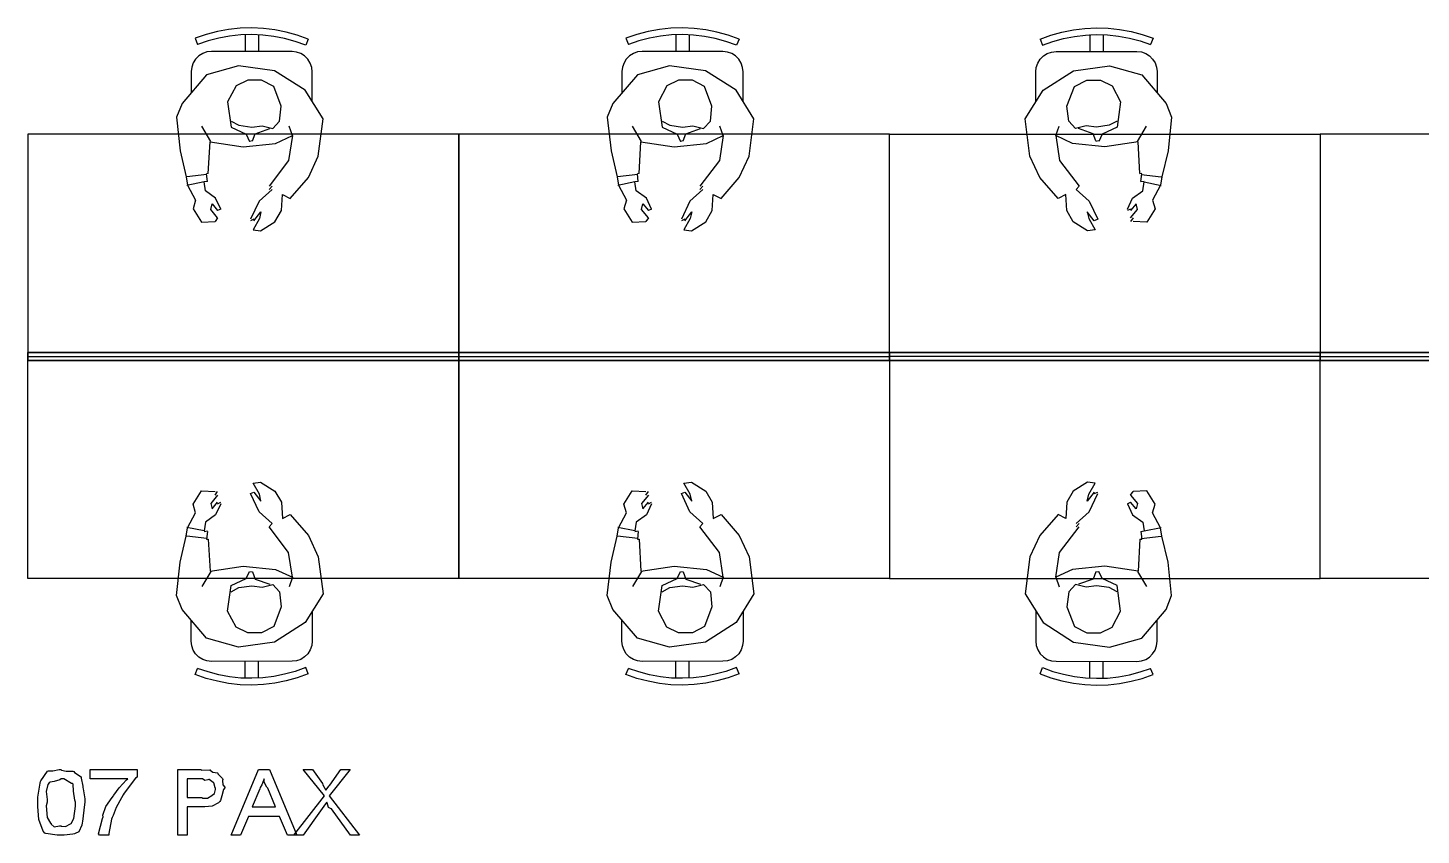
# Model space of a CAD drawing. Extents: x 0 to 23.4, y 0 to 16.5.
# Drawn here: x 16.299 to 17.657, y 10.216 to 11.003 of the extents above; entities that cross this region are included whole.
import ezdxf

# ---------------------------------------------------------------- set-up
doc = ezdxf.new("R2010")
doc.units = 0
doc.layers.get('0').update_dxf_attribs({"linetype": 'CONTINUOUS'})

msp = doc.modelspace()

# ---------------------------------------------------------------- linework, layer by layer
at = {"color": 0}
for points in [[(16.5722, 10.9923), (16.5615, 10.9962), (16.5507, 10.9992), (16.5396, 11.0015), (16.5285, 11.0028), (16.5171, 11.0033), (16.5058, 11.003), (16.4946, 11.0017), (16.4836, 10.9997), (16.4726, 10.9968), (16.4619, 10.9931)], [(16.9921, 10.9923), (16.9814, 10.9962), (16.9706, 10.9992), (16.9596, 11.0015), (16.9483, 11.0028), (16.9371, 11.0033), (16.9258, 11.003), (16.9146, 11.0017), (16.9035, 10.9997), (16.8926, 10.9968), (16.8819, 10.9931)], [(17.2856, 10.9923), (17.2961, 10.9962), (17.3069, 10.9992), (17.3181, 11.0015), (17.3293, 11.0028), (17.3406, 11.0033), (17.3518, 11.003), (17.3631, 11.0017), (17.3742, 10.9997), (17.385, 10.9968), (17.3957, 10.9931)], [(16.4619, 10.9931), (16.4644, 10.987)], [(16.5697, 10.9863), (16.5596, 10.99), (16.5492, 10.9928), (16.5386, 10.995), (16.5279, 10.9962), (16.5171, 10.9967), (16.5064, 10.9964), (16.4956, 10.9953), (16.485, 10.9933), (16.4746, 10.9906), (16.4644, 10.987)], [(16.5106, 10.9968), (16.5106, 10.9803)], [(16.5237, 10.9967), (16.5236, 10.9803)], [(16.5722, 10.9923), (16.5697, 10.9863)], [(16.8819, 10.9931), (16.8843, 10.987)], [(16.9896, 10.9863), (16.9794, 10.99), (16.969, 10.9928), (16.9585, 10.995), (16.9478, 10.9962), (16.9371, 10.9967), (16.9262, 10.9964), (16.9156, 10.9953), (16.905, 10.9933), (16.8946, 10.9906), (16.8843, 10.987)], [(16.9306, 10.9968), (16.9304, 10.9803)], [(16.9436, 10.9967), (16.9436, 10.9803)], [(16.9921, 10.9923), (16.9896, 10.9863)], [(17.2856, 10.9923), (17.2879, 10.9863)], [(17.2879, 10.9863), (17.2981, 10.99), (17.3085, 10.9928), (17.319, 10.995), (17.3297, 10.9962), (17.3406, 10.9967), (17.3514, 10.9964), (17.3621, 10.9953), (17.3726, 10.9933), (17.3831, 10.9906), (17.3932, 10.987)], [(17.334, 10.9967), (17.334, 10.9803)], [(17.3471, 10.9968), (17.3472, 10.9803)], [(17.3957, 10.9931), (17.3932, 10.987)], [(16.4778, 10.9803), (16.4735, 10.9798), (16.4693, 10.9784), (16.4656, 10.9761), (16.4624, 10.9729), (16.46, 10.9692), (16.4586, 10.9651), (16.4581, 10.9607)], [(16.5565, 10.9801), (16.4778, 10.9803)], [(16.5761, 10.9604), (16.5757, 10.9648), (16.5742, 10.969), (16.5719, 10.9727), (16.5687, 10.9759), (16.565, 10.9782), (16.5608, 10.9797), (16.5565, 10.9801)], [(16.8976, 10.9803), (16.8933, 10.9798), (16.8892, 10.9784), (16.8854, 10.9761), (16.8822, 10.9729), (16.88, 10.9692), (16.8785, 10.9651), (16.8779, 10.9607)], [(16.9764, 10.9801), (16.8976, 10.9803)], [(16.9961, 10.9604), (16.9956, 10.9648), (16.9942, 10.969), (16.9918, 10.9727), (16.9887, 10.9759), (16.985, 10.9782), (16.9808, 10.9797), (16.9764, 10.9801)], [(17.2815, 10.9604), (17.2819, 10.9648), (17.2835, 10.969), (17.2858, 10.9727), (17.2889, 10.9759), (17.2926, 10.9782), (17.2968, 10.9797), (17.3011, 10.9801)], [(17.3011, 10.9801), (17.3799, 10.9803)], [(17.3799, 10.9803), (17.3843, 10.9798), (17.3885, 10.9784), (17.3922, 10.9761), (17.3953, 10.9729), (17.3976, 10.9692), (17.399, 10.9651), (17.3996, 10.9607)], [(16.4581, 10.9607), (16.4581, 10.9401)], [(16.5043, 10.9664), (16.4731, 10.9576)], [(16.5393, 10.9615), (16.5043, 10.9664)], [(16.5693, 10.9424), (16.5393, 10.9615)], [(16.5761, 10.9315), (16.5761, 10.9604)], [(16.8779, 10.9607), (16.8779, 10.9401)], [(16.9243, 10.9664), (16.8931, 10.9576)], [(16.9593, 10.9615), (16.9243, 10.9664)], [(16.9892, 10.9424), (16.9593, 10.9615)], [(16.996, 10.9315), (16.9961, 10.9604)], [(17.2815, 10.9315), (17.2815, 10.9604)], [(17.2885, 10.9424), (17.3183, 10.9615)], [(17.3183, 10.9615), (17.3533, 10.9664)], [(17.3533, 10.9664), (17.3846, 10.9576)], [(17.3996, 10.9607), (17.3997, 10.9401)], [(16.4731, 10.9576), (16.4492, 10.9297)], [(16.5018, 10.9467), (16.4936, 10.9312)], [(16.5132, 10.9524), (16.5018, 10.9467)], [(16.5267, 10.9524), (16.5132, 10.9524)], [(16.5386, 10.9461), (16.5267, 10.9524)], [(16.8931, 10.9576), (16.869, 10.9297)], [(16.9218, 10.9467), (16.9135, 10.9312)], [(16.9332, 10.9524), (16.9218, 10.9467)], [(16.9467, 10.9524), (16.9332, 10.9524)], [(16.9586, 10.9461), (16.9467, 10.9524)], [(17.319, 10.9461), (17.331, 10.9524)], [(17.331, 10.9524), (17.3444, 10.9524)], [(17.3444, 10.9524), (17.3558, 10.9467)], [(17.3558, 10.9467), (17.364, 10.9312)], [(17.3846, 10.9576), (17.4085, 10.9297)], [(16.5458, 10.927), (16.5386, 10.9461)], [(16.5867, 10.9145), (16.5693, 10.9424)], [(16.9657, 10.927), (16.9586, 10.9461)], [(17.0067, 10.9145), (16.9892, 10.9424)], [(17.271, 10.9145), (17.2885, 10.9424)], [(17.3118, 10.927), (17.319, 10.9461)], [(16.4492, 10.9297), (16.4439, 10.9161)], [(16.4936, 10.9312), (16.4971, 10.9064)], [(16.5442, 10.9124), (16.5458, 10.927)], [(16.869, 10.9297), (16.8637, 10.9161)], [(16.9135, 10.9312), (16.9171, 10.9064)], [(16.9642, 10.9124), (16.9657, 10.927)], [(17.3135, 10.9124), (17.3118, 10.927)], [(17.364, 10.9312), (17.3606, 10.9064)], [(17.4085, 10.9297), (17.4138, 10.9161)], [(16.4439, 10.9161), (16.4475, 10.8834)], [(16.4772, 10.8925), (16.4685, 10.9073)], [(16.4971, 10.9064), (16.5118, 10.8996)], [(16.4972, 10.9123), (16.5047, 10.9084)], [(16.5047, 10.9084), (16.5171, 10.9066)], [(16.5171, 10.9066), (16.5272, 10.9079)], [(16.5272, 10.9079), (16.5378, 10.9052)], [(16.5378, 10.9052), (16.5442, 10.9124)], [(16.5567, 10.8983), (16.5536, 10.9076)], [(16.5819, 10.8783), (16.5867, 10.9145)], [(16.8637, 10.9161), (16.8674, 10.8834)], [(16.8971, 10.8925), (16.8883, 10.9073)], [(16.9171, 10.9123), (16.9247, 10.9084)], [(16.9171, 10.9064), (16.9317, 10.8996)], [(16.9247, 10.9084), (16.9369, 10.9066)], [(16.9369, 10.9066), (16.9472, 10.9079)], [(16.9472, 10.9079), (16.9576, 10.9052)], [(16.9576, 10.9052), (16.9642, 10.9124)], [(16.9765, 10.8983), (16.9735, 10.9076)], [(17.0019, 10.8783), (17.0067, 10.9145)], [(17.2757, 10.8783), (17.271, 10.9145)], [(17.301, 10.8983), (17.3042, 10.9076)], [(17.32, 10.9052), (17.3135, 10.9124)], [(17.3304, 10.9079), (17.32, 10.9052)], [(17.3406, 10.9066), (17.3304, 10.9079)], [(17.3529, 10.9084), (17.3406, 10.9066)], [(17.3606, 10.9064), (17.346, 10.8996)], [(17.3606, 10.9123), (17.3529, 10.9084)], [(17.3804, 10.8925), (17.3892, 10.9073)], [(17.4138, 10.9161), (17.4103, 10.8834)], [(16.7189, 10.8995), (16.2989, 10.8995)], [(16.2989, 10.8995), (16.2989, 10.6829)], [(16.4747, 10.8612), (16.4765, 10.8921)], [(16.4765, 10.8921), (16.5089, 10.8873)], [(16.5118, 10.8996), (16.515, 10.8926)], [(16.5178, 10.893), (16.515, 10.8926)], [(16.5178, 10.893), (16.5204, 10.9)], [(16.5204, 10.9), (16.5347, 10.9051)], [(16.5404, 10.8906), (16.5567, 10.8983)], [(16.5567, 10.8983), (16.5531, 10.8739)], [(17.1387, 10.8995), (16.7189, 10.8995)], [(16.7189, 10.8995), (16.7189, 10.6829)], [(16.7189, 10.6829), (16.7189, 10.8995)], [(16.8947, 10.8612), (16.8965, 10.8921)], [(16.8965, 10.8921), (16.9289, 10.8873)], [(16.9317, 10.8996), (16.9349, 10.8926)], [(16.9378, 10.893), (16.9349, 10.8926)], [(16.9378, 10.893), (16.9404, 10.9)], [(16.9404, 10.9), (16.9546, 10.9051)], [(16.9604, 10.8906), (16.9765, 10.8983)], [(16.9765, 10.8983), (16.9731, 10.8739)], [(17.1387, 10.6829), (17.1387, 10.8995)], [(17.1387, 10.8995), (17.5587, 10.8995)], [(17.1387, 10.6829), (17.1387, 10.8995)], [(17.301, 10.8983), (17.3046, 10.8739)], [(17.3172, 10.8906), (17.301, 10.8983)], [(17.3372, 10.9), (17.3229, 10.9051)], [(17.3399, 10.893), (17.3372, 10.9)], [(17.3428, 10.893), (17.3399, 10.8926)], [(17.346, 10.8996), (17.3428, 10.8926)], [(17.3811, 10.8921), (17.3487, 10.8873)], [(17.3829, 10.8612), (17.3811, 10.8921)], [(17.5587, 10.8995), (17.5587, 10.6829)], [(17.9786, 10.8995), (17.5587, 10.8995)], [(17.5587, 10.8995), (17.5587, 10.6829)], [(16.4475, 10.8834), (16.4533, 10.8582)], [(16.5089, 10.8873), (16.5404, 10.8906)], [(16.8674, 10.8834), (16.8732, 10.8582)], [(16.9289, 10.8873), (16.9604, 10.8906)], [(17.3487, 10.8873), (17.3172, 10.8906)], [(17.4103, 10.8834), (17.4043, 10.8582)], [(16.5531, 10.8739), (16.534, 10.8491)], [(16.5724, 10.8574), (16.5819, 10.8783)], [(16.9731, 10.8739), (16.954, 10.8491)], [(16.9922, 10.8574), (17.0019, 10.8783)], [(17.2853, 10.8574), (17.2757, 10.8783)], [(17.3046, 10.8739), (17.3236, 10.8491)], [(16.4533, 10.8582), (16.4546, 10.8499)], [(16.4735, 10.8604), (16.4539, 10.8581)], [(16.4707, 10.8531), (16.454, 10.8496)], [(16.474, 10.8534), (16.4707, 10.8531)], [(16.4719, 10.8443), (16.4707, 10.8531)], [(16.4747, 10.8612), (16.4731, 10.8611)], [(16.474, 10.8534), (16.4731, 10.8611)], [(16.5546, 10.8369), (16.5724, 10.8574)], [(16.8732, 10.8582), (16.8746, 10.8499)], [(16.8935, 10.8604), (16.8738, 10.8581)], [(16.8907, 10.8531), (16.8739, 10.8496)], [(16.8939, 10.8534), (16.8907, 10.8531)], [(16.8918, 10.8443), (16.8907, 10.8531)], [(16.8947, 10.8612), (16.8931, 10.8611)], [(16.8939, 10.8534), (16.8931, 10.8611)], [(16.9746, 10.8369), (16.9922, 10.8574)], [(17.3031, 10.8369), (17.2853, 10.8574)], [(17.3846, 10.8612), (17.3829, 10.8611)], [(17.3838, 10.8534), (17.3846, 10.8611)], [(17.3869, 10.8534), (17.3838, 10.8531)], [(17.3842, 10.8604), (17.4037, 10.8581)], [(17.3857, 10.8443), (17.3869, 10.8531)], [(17.3869, 10.8531), (17.4036, 10.8496)], [(17.4043, 10.8582), (17.4031, 10.8499)], [(16.4546, 10.8499), (16.4624, 10.8354)], [(16.4819, 10.8372), (16.4719, 10.8443)], [(16.5371, 10.8458), (16.5243, 10.8344)], [(16.5371, 10.8491), (16.534, 10.8458)], [(16.5461, 10.8251), (16.5471, 10.8408)], [(16.5471, 10.8408), (16.5546, 10.8369)], [(16.8746, 10.8499), (16.8824, 10.8354)], [(16.9019, 10.8372), (16.8918, 10.8443)], [(16.9569, 10.8458), (16.9442, 10.8344)], [(16.9569, 10.8491), (16.954, 10.8458)], [(16.966, 10.8251), (16.9669, 10.8408)], [(16.9669, 10.8408), (16.9746, 10.8369)], [(17.3106, 10.8408), (17.3031, 10.8369)], [(17.3115, 10.8251), (17.3106, 10.8408)], [(17.3236, 10.8491), (17.3207, 10.8458)], [(17.3207, 10.8458), (17.3333, 10.8344)], [(17.3757, 10.8372), (17.3857, 10.8443)], [(17.4031, 10.8499), (17.3953, 10.8354)], [(16.4624, 10.8354), (16.46, 10.8269)], [(16.46, 10.8269), (16.4681, 10.8139)], [(16.4772, 10.8261), (16.4786, 10.8317)], [(16.4839, 10.8182), (16.4772, 10.8261)], [(16.4786, 10.8317), (16.4839, 10.8251)], [(16.4869, 10.8266), (16.4819, 10.8372)], [(16.4869, 10.8266), (16.4839, 10.8251)], [(16.5243, 10.8344), (16.516, 10.8167)], [(16.5397, 10.8143), (16.5461, 10.8251)], [(16.8824, 10.8354), (16.8799, 10.8269)], [(16.8799, 10.8269), (16.8881, 10.8139)], [(16.8972, 10.8261), (16.8985, 10.8317)], [(16.9039, 10.8182), (16.8972, 10.8261)], [(16.8985, 10.8317), (16.9039, 10.8251)], [(16.9068, 10.8266), (16.9019, 10.8372)], [(16.9068, 10.8266), (16.9039, 10.8251)], [(16.9442, 10.8344), (16.936, 10.8167)], [(16.9596, 10.8143), (16.966, 10.8251)], [(17.3179, 10.8143), (17.3115, 10.8251)], [(17.3333, 10.8344), (17.3417, 10.8167)], [(17.3707, 10.8266), (17.3757, 10.8372)], [(17.3738, 10.8266), (17.3707, 10.8251)], [(17.3792, 10.8317), (17.3738, 10.8251)], [(17.3738, 10.8182), (17.3804, 10.8261)], [(17.3804, 10.8261), (17.3792, 10.8317)], [(17.3978, 10.8269), (17.3896, 10.8139)], [(17.3953, 10.8354), (17.3978, 10.8269)], [(16.4681, 10.8139), (16.4815, 10.8146)], [(16.4839, 10.8182), (16.4815, 10.8146)], [(16.5193, 10.8167), (16.516, 10.8153)], [(16.5246, 10.8173), (16.5185, 10.8065)], [(16.5193, 10.8153), (16.5261, 10.8239)], [(16.5261, 10.8239), (16.5246, 10.8173)], [(16.5258, 10.8053), (16.5397, 10.8143)], [(16.8881, 10.8139), (16.9014, 10.8146)], [(16.9039, 10.8182), (16.9014, 10.8146)], [(16.9393, 10.8167), (16.936, 10.8153)], [(16.9446, 10.8173), (16.9383, 10.8065)], [(16.9393, 10.8153), (16.9461, 10.8239)], [(16.9461, 10.8239), (16.9446, 10.8173)], [(16.9458, 10.8053), (16.9596, 10.8143)], [(17.3318, 10.8053), (17.3179, 10.8143)], [(17.3315, 10.8239), (17.3331, 10.8173)], [(17.3383, 10.8153), (17.3315, 10.8239)], [(17.3331, 10.8173), (17.3393, 10.8065)], [(17.3417, 10.8167), (17.3383, 10.8153)], [(17.3762, 10.8182), (17.3738, 10.8146)], [(17.3896, 10.8139), (17.3762, 10.8146)], [(16.5185, 10.8065), (16.5258, 10.8053)], [(16.9383, 10.8065), (16.9458, 10.8053)], [(17.3393, 10.8065), (17.3318, 10.8053)], [(16.2989, 10.4664), (16.2989, 10.6829)], [(16.2989, 10.6829), (16.7189, 10.6829)], [(16.2989, 10.6829), (16.7189, 10.6829)], [(16.7189, 10.6868), (16.7189, 10.6829)], [(16.7189, 10.4664), (16.7189, 10.6829)], [(16.7189, 10.6829), (17.1387, 10.6829)], [(16.7189, 10.6829), (16.7189, 10.4664)], [(16.7189, 10.679), (16.7189, 10.6829)], [(16.7189, 10.6829), (17.1387, 10.6829)], [(17.1387, 10.6868), (17.1387, 10.6829)], [(17.1387, 10.6868), (17.1387, 10.6829)], [(17.1387, 10.6829), (17.1387, 10.4664)], [(17.1387, 10.679), (17.1387, 10.6829)], [(17.5587, 10.6829), (17.1387, 10.6829)], [(17.1387, 10.6829), (17.1387, 10.4664)], [(17.1387, 10.679), (17.1387, 10.6829)], [(17.5587, 10.6829), (17.1387, 10.6829)], [(17.5587, 10.4664), (17.5587, 10.6829)], [(17.5587, 10.4664), (17.5587, 10.6829)], [(17.5587, 10.6829), (17.9786, 10.6829)], [(17.5587, 10.6829), (17.9786, 10.6829)], [(16.5185, 10.5593), (16.5258, 10.5605)], [(16.5246, 10.5485), (16.5185, 10.5593)], [(16.5258, 10.5605), (16.5397, 10.5515)], [(16.9383, 10.5593), (16.9458, 10.5605)], [(16.9446, 10.5485), (16.9383, 10.5593)], [(16.9458, 10.5605), (16.9596, 10.5515)], [(17.3318, 10.5605), (17.3179, 10.5515)], [(17.3393, 10.5593), (17.3318, 10.5605)], [(17.3331, 10.5485), (17.3393, 10.5593)], [(16.46, 10.5389), (16.4681, 10.5519)], [(16.4624, 10.5304), (16.46, 10.5389)], [(16.4681, 10.5519), (16.4815, 10.5513)], [(16.4839, 10.5476), (16.4772, 10.5397)], [(16.4772, 10.5397), (16.4786, 10.5342)], [(16.4786, 10.5342), (16.4839, 10.5408)], [(16.4815, 10.5476), (16.4839, 10.5513)], [(16.4869, 10.5393), (16.4819, 10.5286)], [(16.4839, 10.5393), (16.4869, 10.5408)], [(16.516, 10.5492), (16.5193, 10.5505)], [(16.5243, 10.5315), (16.516, 10.5492)], [(16.5193, 10.5505), (16.5261, 10.5419)], [(16.5261, 10.5419), (16.5246, 10.5485)], [(16.5397, 10.5515), (16.5461, 10.5408)], [(16.5461, 10.5408), (16.5471, 10.525)], [(16.8799, 10.5389), (16.8881, 10.5519)], [(16.8824, 10.5304), (16.8799, 10.5389)], [(16.8881, 10.5519), (16.9014, 10.5513)], [(16.9039, 10.5476), (16.8972, 10.5397)], [(16.8972, 10.5397), (16.8985, 10.5342)], [(16.8985, 10.5342), (16.9039, 10.5408)], [(16.9014, 10.5476), (16.9039, 10.5513)], [(16.9068, 10.5393), (16.9019, 10.5286)], [(16.9039, 10.5393), (16.9068, 10.5408)], [(16.936, 10.5492), (16.9393, 10.5505)], [(16.9442, 10.5315), (16.936, 10.5492)], [(16.9393, 10.5505), (16.9461, 10.5419)], [(16.9461, 10.5419), (16.9446, 10.5485)], [(16.9596, 10.5515), (16.966, 10.5408)], [(16.966, 10.5408), (16.9669, 10.525)], [(17.3115, 10.5408), (17.3106, 10.525)], [(17.3179, 10.5515), (17.3115, 10.5408)], [(17.3383, 10.5505), (17.3315, 10.5419)], [(17.3315, 10.5419), (17.3331, 10.5485)], [(17.3333, 10.5315), (17.3417, 10.5492)], [(17.3383, 10.5492), (17.3417, 10.5505)], [(17.3707, 10.5393), (17.3738, 10.5408)], [(17.3707, 10.5393), (17.3757, 10.5286)], [(17.3738, 10.5476), (17.3762, 10.5513)], [(17.3738, 10.5476), (17.3804, 10.5397)], [(17.3792, 10.5342), (17.3738, 10.5408)], [(17.3896, 10.5519), (17.3762, 10.5513)], [(17.3804, 10.5397), (17.3792, 10.5342)], [(17.3978, 10.5389), (17.3896, 10.5519)], [(17.3953, 10.5304), (17.3978, 10.5389)], [(16.4546, 10.5159), (16.4624, 10.5304)], [(16.4819, 10.5286), (16.4719, 10.5215)], [(16.5371, 10.5201), (16.5243, 10.5315)], [(16.5471, 10.525), (16.5546, 10.5289)], [(16.5546, 10.5289), (16.5724, 10.5084)], [(16.8746, 10.5159), (16.8824, 10.5304)], [(16.9019, 10.5286), (16.8918, 10.5215)], [(16.9569, 10.5201), (16.9442, 10.5315)], [(16.9669, 10.525), (16.9746, 10.5289)], [(16.9746, 10.5289), (16.9922, 10.5084)], [(17.3031, 10.5289), (17.2853, 10.5084)], [(17.3106, 10.525), (17.3031, 10.5289)], [(17.3207, 10.5201), (17.3333, 10.5315)], [(17.3757, 10.5286), (17.3857, 10.5215)], [(17.4031, 10.5159), (17.3953, 10.5304)], [(16.4533, 10.5077), (16.4546, 10.5159)], [(16.4707, 10.5128), (16.454, 10.5163)], [(16.4719, 10.5215), (16.4707, 10.5128)], [(16.4707, 10.5124), (16.474, 10.5128)], [(16.474, 10.5124), (16.4731, 10.5048)], [(16.534, 10.5168), (16.5371, 10.5201)], [(16.5531, 10.4919), (16.534, 10.5168)], [(16.8732, 10.5077), (16.8746, 10.5159)], [(16.8907, 10.5128), (16.8739, 10.5163)], [(16.8918, 10.5215), (16.8907, 10.5128)], [(16.8907, 10.5124), (16.8939, 10.5128)], [(16.8939, 10.5124), (16.8931, 10.5048)], [(16.954, 10.5168), (16.9569, 10.5201)], [(16.9731, 10.4919), (16.954, 10.5168)], [(17.3046, 10.4919), (17.3236, 10.5168)], [(17.3207, 10.5168), (17.3236, 10.5201)], [(17.3838, 10.5124), (17.3869, 10.5128)], [(17.3838, 10.5124), (17.3846, 10.5048)], [(17.3857, 10.5215), (17.3869, 10.5128)], [(17.3869, 10.5128), (17.4036, 10.5163)], [(17.4043, 10.5077), (17.4031, 10.5159)], [(16.4475, 10.4824), (16.4533, 10.5077)], [(16.4735, 10.5054), (16.4539, 10.5078)], [(16.4731, 10.5047), (16.4747, 10.5048)], [(16.4747, 10.5047), (16.4765, 10.4737)], [(16.5724, 10.5084), (16.5819, 10.4876)], [(16.8674, 10.4824), (16.8732, 10.5077)], [(16.8935, 10.5054), (16.8738, 10.5078)], [(16.8931, 10.5047), (16.8947, 10.5048)], [(16.8947, 10.5047), (16.8965, 10.4737)], [(16.9922, 10.5084), (17.0019, 10.4876)], [(17.2853, 10.5084), (17.2757, 10.4876)], [(17.3829, 10.5047), (17.3811, 10.4737)], [(17.3829, 10.5047), (17.3846, 10.5048)], [(17.3842, 10.5054), (17.4037, 10.5078)], [(17.4103, 10.4824), (17.4043, 10.5077)], [(16.5567, 10.4676), (16.5531, 10.4919)], [(16.5819, 10.4876), (16.5867, 10.4514)], [(16.9765, 10.4676), (16.9731, 10.4919)], [(17.0019, 10.4876), (17.0067, 10.4514)], [(17.2757, 10.4876), (17.271, 10.4514)], [(17.301, 10.4676), (17.3046, 10.4919)], [(16.4439, 10.4498), (16.4475, 10.4824)], [(16.4772, 10.4734), (16.4685, 10.4586)], [(16.4765, 10.4737), (16.5089, 10.4786)], [(16.5089, 10.4786), (16.5404, 10.4752)], [(16.5118, 10.4663), (16.515, 10.4732)], [(16.515, 10.4729), (16.5178, 10.4732)], [(16.5178, 10.4729), (16.5204, 10.4659)], [(16.5404, 10.4752), (16.5567, 10.4676)], [(16.8637, 10.4498), (16.8674, 10.4824)], [(16.8971, 10.4734), (16.8883, 10.4586)], [(16.8965, 10.4737), (16.9289, 10.4786)], [(16.9289, 10.4786), (16.9604, 10.4752)], [(16.9317, 10.4663), (16.9349, 10.4732)], [(16.9349, 10.4729), (16.9378, 10.4732)], [(16.9378, 10.4729), (16.9404, 10.4659)], [(16.9604, 10.4752), (16.9765, 10.4676)], [(17.3172, 10.4752), (17.301, 10.4676)], [(17.3487, 10.4786), (17.3172, 10.4752)], [(17.3399, 10.4729), (17.3372, 10.4659)], [(17.3399, 10.4729), (17.3428, 10.4732)], [(17.346, 10.4663), (17.3428, 10.4732)], [(17.3811, 10.4737), (17.3487, 10.4786)], [(17.3804, 10.4734), (17.3892, 10.4586)], [(17.4138, 10.4498), (17.4103, 10.4824)], [(16.7189, 10.4664), (16.2989, 10.4664)], [(16.4936, 10.4346), (16.4971, 10.4595)], [(16.4971, 10.4595), (16.5118, 10.4663)], [(16.4972, 10.4535), (16.5047, 10.4575)], [(16.5047, 10.4575), (16.5171, 10.4592)], [(16.5171, 10.4592), (16.5272, 10.458)], [(16.5204, 10.4659), (16.5347, 10.4608)], [(16.5272, 10.458), (16.5378, 10.4606)], [(16.5378, 10.4606), (16.5442, 10.4534)], [(16.5567, 10.4676), (16.5536, 10.4583)], [(17.1387, 10.4664), (16.7189, 10.4664)], [(16.9135, 10.4346), (16.9171, 10.4595)], [(16.9171, 10.4595), (16.9317, 10.4663)], [(16.9171, 10.4535), (16.9247, 10.4575)], [(16.9247, 10.4575), (16.9369, 10.4592)], [(16.9369, 10.4592), (16.9472, 10.458)], [(16.9404, 10.4659), (16.9546, 10.4608)], [(16.9472, 10.458), (16.9576, 10.4606)], [(16.9576, 10.4606), (16.9642, 10.4534)], [(16.9765, 10.4676), (16.9735, 10.4583)], [(17.1387, 10.4664), (17.5587, 10.4664)], [(17.301, 10.4676), (17.3042, 10.4583)], [(17.32, 10.4606), (17.3135, 10.4534)], [(17.3304, 10.458), (17.32, 10.4606)], [(17.3372, 10.4659), (17.3229, 10.4608)], [(17.3406, 10.4592), (17.3304, 10.458)], [(17.3529, 10.4575), (17.3406, 10.4592)], [(17.3606, 10.4595), (17.346, 10.4663)], [(17.3606, 10.4535), (17.3529, 10.4575)], [(17.364, 10.4346), (17.3606, 10.4595)], [(17.9786, 10.4664), (17.5587, 10.4664)], [(16.4492, 10.4361), (16.4439, 10.4498)], [(16.5442, 10.4534), (16.5458, 10.4389)], [(16.5867, 10.4514), (16.5693, 10.4234)], [(16.869, 10.4361), (16.8637, 10.4498)], [(16.9642, 10.4534), (16.9657, 10.4389)], [(17.0067, 10.4514), (16.9892, 10.4234)], [(17.271, 10.4514), (17.2885, 10.4234)], [(17.3135, 10.4534), (17.3118, 10.4389)], [(17.4085, 10.4361), (17.4138, 10.4498)], [(16.4731, 10.4082), (16.4492, 10.4361)], [(16.5018, 10.4191), (16.4936, 10.4346)], [(16.5458, 10.4389), (16.5386, 10.4197)], [(16.5761, 10.4344), (16.5761, 10.4054)], [(16.8931, 10.4082), (16.869, 10.4361)], [(16.9218, 10.4191), (16.9135, 10.4346)], [(16.9657, 10.4389), (16.9586, 10.4197)], [(16.996, 10.4344), (16.9961, 10.4054)], [(17.2815, 10.4344), (17.2815, 10.4054)], [(17.3118, 10.4389), (17.319, 10.4197)], [(17.3558, 10.4191), (17.364, 10.4346)], [(17.3846, 10.4082), (17.4085, 10.4361)], [(16.4581, 10.4052), (16.4581, 10.4258)], [(16.5132, 10.4135), (16.5018, 10.4191)], [(16.5386, 10.4197), (16.5267, 10.4135)], [(16.5693, 10.4234), (16.5393, 10.4043)], [(16.8779, 10.4052), (16.8779, 10.4258)], [(16.9332, 10.4135), (16.9218, 10.4191)], [(16.9586, 10.4197), (16.9467, 10.4135)], [(16.9892, 10.4234), (16.9593, 10.4043)], [(17.2885, 10.4234), (17.3183, 10.4043)], [(17.319, 10.4197), (17.331, 10.4135)], [(17.3444, 10.4135), (17.3558, 10.4191)], [(17.3996, 10.4052), (17.3997, 10.4258)], [(16.4778, 10.3855), (16.4735, 10.386), (16.4693, 10.3875), (16.4656, 10.3898), (16.4624, 10.3929), (16.46, 10.3967), (16.4586, 10.4008), (16.4581, 10.4052)], [(16.5043, 10.3995), (16.4731, 10.4082)], [(16.5393, 10.4043), (16.5043, 10.3995)], [(16.5267, 10.4135), (16.5132, 10.4135)], [(16.5761, 10.4054), (16.5757, 10.401), (16.5742, 10.3969), (16.5719, 10.3931), (16.5687, 10.39), (16.565, 10.3876), (16.5608, 10.3862), (16.5565, 10.3857)], [(16.8976, 10.3855), (16.8933, 10.386), (16.8892, 10.3875), (16.8854, 10.3898), (16.8822, 10.3929), (16.88, 10.3967), (16.8785, 10.4008), (16.8779, 10.4052)], [(16.9243, 10.3995), (16.8931, 10.4082)], [(16.9593, 10.4043), (16.9243, 10.3995)], [(16.9467, 10.4135), (16.9332, 10.4135)], [(16.9961, 10.4054), (16.9956, 10.401), (16.9942, 10.3969), (16.9918, 10.3931), (16.9887, 10.39), (16.985, 10.3876), (16.9808, 10.3862), (16.9764, 10.3857)], [(17.2815, 10.4054), (17.2819, 10.401), (17.2835, 10.3969), (17.2858, 10.3931), (17.2889, 10.39), (17.2926, 10.3876), (17.2968, 10.3862), (17.3011, 10.3857)], [(17.3183, 10.4043), (17.3533, 10.3995)], [(17.331, 10.4135), (17.3444, 10.4135)], [(17.3533, 10.3995), (17.3846, 10.4082)], [(17.3799, 10.3855), (17.3843, 10.386), (17.3885, 10.3875), (17.3922, 10.3898), (17.3953, 10.3929), (17.3976, 10.3967), (17.399, 10.4008), (17.3996, 10.4052)], [(16.4619, 10.3728), (16.4644, 10.3788)], [(16.5697, 10.3796), (16.5596, 10.3759), (16.5492, 10.373), (16.5386, 10.3709), (16.5279, 10.3696), (16.5171, 10.3691), (16.5064, 10.3694), (16.4956, 10.3706), (16.485, 10.3726), (16.4746, 10.3753), (16.4644, 10.3788)], [(16.5565, 10.3857), (16.4778, 10.3855)], [(16.5106, 10.3691), (16.5106, 10.3856)], [(16.5237, 10.3691), (16.5236, 10.3856)], [(16.5722, 10.3735), (16.5697, 10.3796)], [(16.8819, 10.3728), (16.8843, 10.3788)], [(16.9896, 10.3796), (16.9794, 10.3759), (16.969, 10.373), (16.9585, 10.3709), (16.9478, 10.3696), (16.9371, 10.3691), (16.9262, 10.3694), (16.9156, 10.3706), (16.905, 10.3726), (16.8946, 10.3753), (16.8843, 10.3788)], [(16.9764, 10.3857), (16.8976, 10.3855)], [(16.9306, 10.3691), (16.9304, 10.3856)], [(16.9436, 10.3691), (16.9436, 10.3856)], [(16.9921, 10.3735), (16.9896, 10.3796)], [(17.2856, 10.3735), (17.2879, 10.3796)], [(17.2879, 10.3796), (17.2981, 10.3759), (17.3085, 10.373), (17.319, 10.3709), (17.3297, 10.3696), (17.3406, 10.3691), (17.3514, 10.3694), (17.3621, 10.3706), (17.3726, 10.3726), (17.3831, 10.3753), (17.3932, 10.3788)], [(17.3011, 10.3857), (17.3799, 10.3855)], [(17.334, 10.3691), (17.334, 10.3856)], [(17.3471, 10.3691), (17.3472, 10.3856)], [(17.3957, 10.3728), (17.3932, 10.3788)], [(16.5722, 10.3735), (16.5615, 10.3697), (16.5507, 10.3666), (16.5396, 10.3644), (16.5285, 10.363), (16.5171, 10.3625), (16.5058, 10.3629), (16.4946, 10.3641), (16.4836, 10.3662), (16.4726, 10.369), (16.4619, 10.3728)], [(16.9921, 10.3735), (16.9814, 10.3697), (16.9706, 10.3666), (16.9596, 10.3644), (16.9483, 10.363), (16.9371, 10.3625), (16.9258, 10.3629), (16.9146, 10.3641), (16.9035, 10.3662), (16.8926, 10.369), (16.8819, 10.3728)], [(17.2856, 10.3735), (17.2961, 10.3697), (17.3069, 10.3666), (17.3181, 10.3644), (17.3293, 10.363), (17.3406, 10.3625), (17.3518, 10.3629), (17.3631, 10.3641), (17.3742, 10.3662), (17.385, 10.369), (17.3957, 10.3728)]]:
    msp.add_lwpolyline(points, dxfattribs=at)
for points in [[(16.2989, 10.679), (16.7189, 10.679), (16.7189, 10.6868), (16.2989, 10.6868), (16.2989, 10.679)], [(16.2989, 10.6868), (16.7189, 10.6868), (16.7189, 10.679), (16.2989, 10.679), (16.2989, 10.6868)], [(16.7189, 10.679), (17.1387, 10.679), (17.1387, 10.6868), (16.7189, 10.6868), (16.7189, 10.679)], [(16.7189, 10.6868), (17.1387, 10.6868), (17.1387, 10.679), (16.7189, 10.679), (16.7189, 10.6868)], [(17.5587, 10.679), (17.1387, 10.679), (17.1387, 10.6868), (17.5587, 10.6868), (17.5587, 10.679)], [(17.5587, 10.6868), (17.1387, 10.6868), (17.1387, 10.679), (17.5587, 10.679), (17.5587, 10.6868)], [(17.5587, 10.679), (17.9786, 10.679), (17.9786, 10.6868), (17.5587, 10.6868), (17.5587, 10.679)], [(17.5587, 10.6868), (17.9786, 10.6868), (17.9786, 10.679), (17.5587, 10.679), (17.5587, 10.6868)], [(16.3086, 10.2483), (16.3086, 10.2533), (16.3108, 10.2669), (16.3113, 10.2684), (16.3115, 10.2691), (16.3179, 10.2787), (16.3189, 10.2789), (16.3189, 10.2789), (16.3232, 10.279), (16.3293, 10.2802), (16.3314, 10.2802), (16.3317, 10.2795), (16.3362, 10.2787), (16.3428, 10.2785), (16.3438, 10.2782), (16.3443, 10.2773), (16.3507, 10.273), (16.3507, 10.2723), (16.3507, 10.2717), (16.3525, 10.2638), (16.3526, 10.2628), (16.3528, 10.2615), (16.3544, 10.2516), (16.3544, 10.2483), (16.354, 10.2461), (16.3522, 10.2296), (16.3518, 10.2281), (16.3514, 10.2259), (16.3485, 10.2193), (16.3451, 10.2177), (16.3443, 10.2174), (16.3428, 10.2171), (16.3343, 10.2162), (16.3314, 10.2162), (16.3275, 10.2162), (16.3165, 10.2178), (16.3156, 10.2181), (16.3139, 10.22), (16.3096, 10.2316), (16.3086, 10.2441), (16.3086, 10.2483)], [(16.3178, 10.2483), (16.3169, 10.2448), (16.3176, 10.2333), (16.321, 10.2279), (16.3217, 10.2274), (16.3215, 10.227), (16.3244, 10.2244), (16.3296, 10.2253), (16.3314, 10.2253), (16.3315, 10.2249), (16.3357, 10.2247), (16.3406, 10.2271), (16.3412, 10.2274), (16.3412, 10.2274), (16.3436, 10.2324), (16.3453, 10.2443), (16.3453, 10.2483), (16.3446, 10.2502), (16.3435, 10.2592), (16.3429, 10.2658), (16.3425, 10.2665), (16.3415, 10.2665), (16.3339, 10.2711), (16.3314, 10.2711), (16.3299, 10.2701), (16.3244, 10.2684), (16.3207, 10.2678), (16.3197, 10.2671), (16.3185, 10.2655), (16.3168, 10.2587), (16.3178, 10.2509), (16.3178, 10.2483)], [(16.3596, 10.2711), (16.3596, 10.2802), (16.4054, 10.2802), (16.4054, 10.2728), (16.4039, 10.2716), (16.3928, 10.2572), (16.3917, 10.2554), (16.3901, 10.2527), (16.3851, 10.2432), (16.3819, 10.2354), (16.3812, 10.2335), (16.3803, 10.2319), (16.3779, 10.2177), (16.3778, 10.2162), (16.3688, 10.2162), (16.3679, 10.2174), (16.3718, 10.2324), (16.3724, 10.2342), (16.3719, 10.2356), (16.375, 10.2441), (16.3812, 10.2529), (16.3824, 10.2546), (16.3826, 10.2553), (16.3879, 10.2623), (16.395, 10.27), (16.3963, 10.2711), (16.3596, 10.2711)], [(16.4451, 10.2162), (16.4451, 10.2802), (16.4676, 10.2802), (16.4683, 10.2795), (16.4763, 10.2798), (16.4768, 10.2797), (16.4767, 10.2795), (16.4792, 10.2776), (16.4836, 10.2771), (16.4842, 10.2767), (16.4842, 10.2759), (16.4886, 10.2713), (16.4889, 10.2706), (16.4885, 10.2694), (16.4889, 10.2651), (16.4908, 10.2631), (16.4908, 10.2624), (16.4897, 10.2607), (16.4881, 10.2546), (16.4868, 10.2501), (16.4861, 10.2491), (16.4846, 10.2478), (16.4785, 10.2444), (16.4715, 10.2437), (16.4692, 10.2437), (16.4542, 10.2437), (16.4542, 10.2162), (16.4451, 10.2162)], [(16.4542, 10.2528), (16.4685, 10.2528), (16.4693, 10.2521), (16.474, 10.2523), (16.4782, 10.2548), (16.4787, 10.2552), (16.4787, 10.2552), (16.4808, 10.2567), (16.4818, 10.2608), (16.4818, 10.2622), (16.4814, 10.2624), (16.4801, 10.2673), (16.4799, 10.2676), (16.4796, 10.2674), (16.4757, 10.2705), (16.4753, 10.2706), (16.4744, 10.27), (16.4713, 10.2694), (16.4692, 10.2711), (16.4685, 10.2711), (16.4542, 10.2711), (16.4542, 10.2528)], [(16.4971, 10.2162), (16.5237, 10.2802), (16.5344, 10.2802), (16.5611, 10.2162), (16.5519, 10.2162), (16.5442, 10.2344), (16.514, 10.2344), (16.5062, 10.2162), (16.4971, 10.2162)], [(16.5176, 10.2437), (16.5404, 10.2437), (16.5329, 10.2619), (16.5317, 10.263), (16.5293, 10.2677), (16.5293, 10.2709), (16.5292, 10.2711), (16.5286, 10.2696), (16.5268, 10.2653), (16.5254, 10.2625), (16.525, 10.2615), (16.5176, 10.2437)], [(16.5582, 10.2162), (16.5881, 10.2546), (16.5672, 10.2802), (16.5764, 10.2802), (16.586, 10.2667), (16.5865, 10.2651), (16.5894, 10.2602), (16.5894, 10.26), (16.5894, 10.26), (16.5926, 10.2643), (16.5931, 10.265), (16.6039, 10.2802), (16.6131, 10.2802), (16.5925, 10.2546), (16.6222, 10.2162), (16.6133, 10.2162), (16.5949, 10.242), (16.5944, 10.2417), (16.5918, 10.243), (16.5908, 10.2476), (16.5903, 10.2483), (16.589, 10.2467), (16.5843, 10.24), (16.5842, 10.2398), (16.5672, 10.2162), (16.5582, 10.2162)]]:
    msp.add_lwpolyline(points, close=True, dxfattribs=at)

doc.saveas('drawing.dxf')
